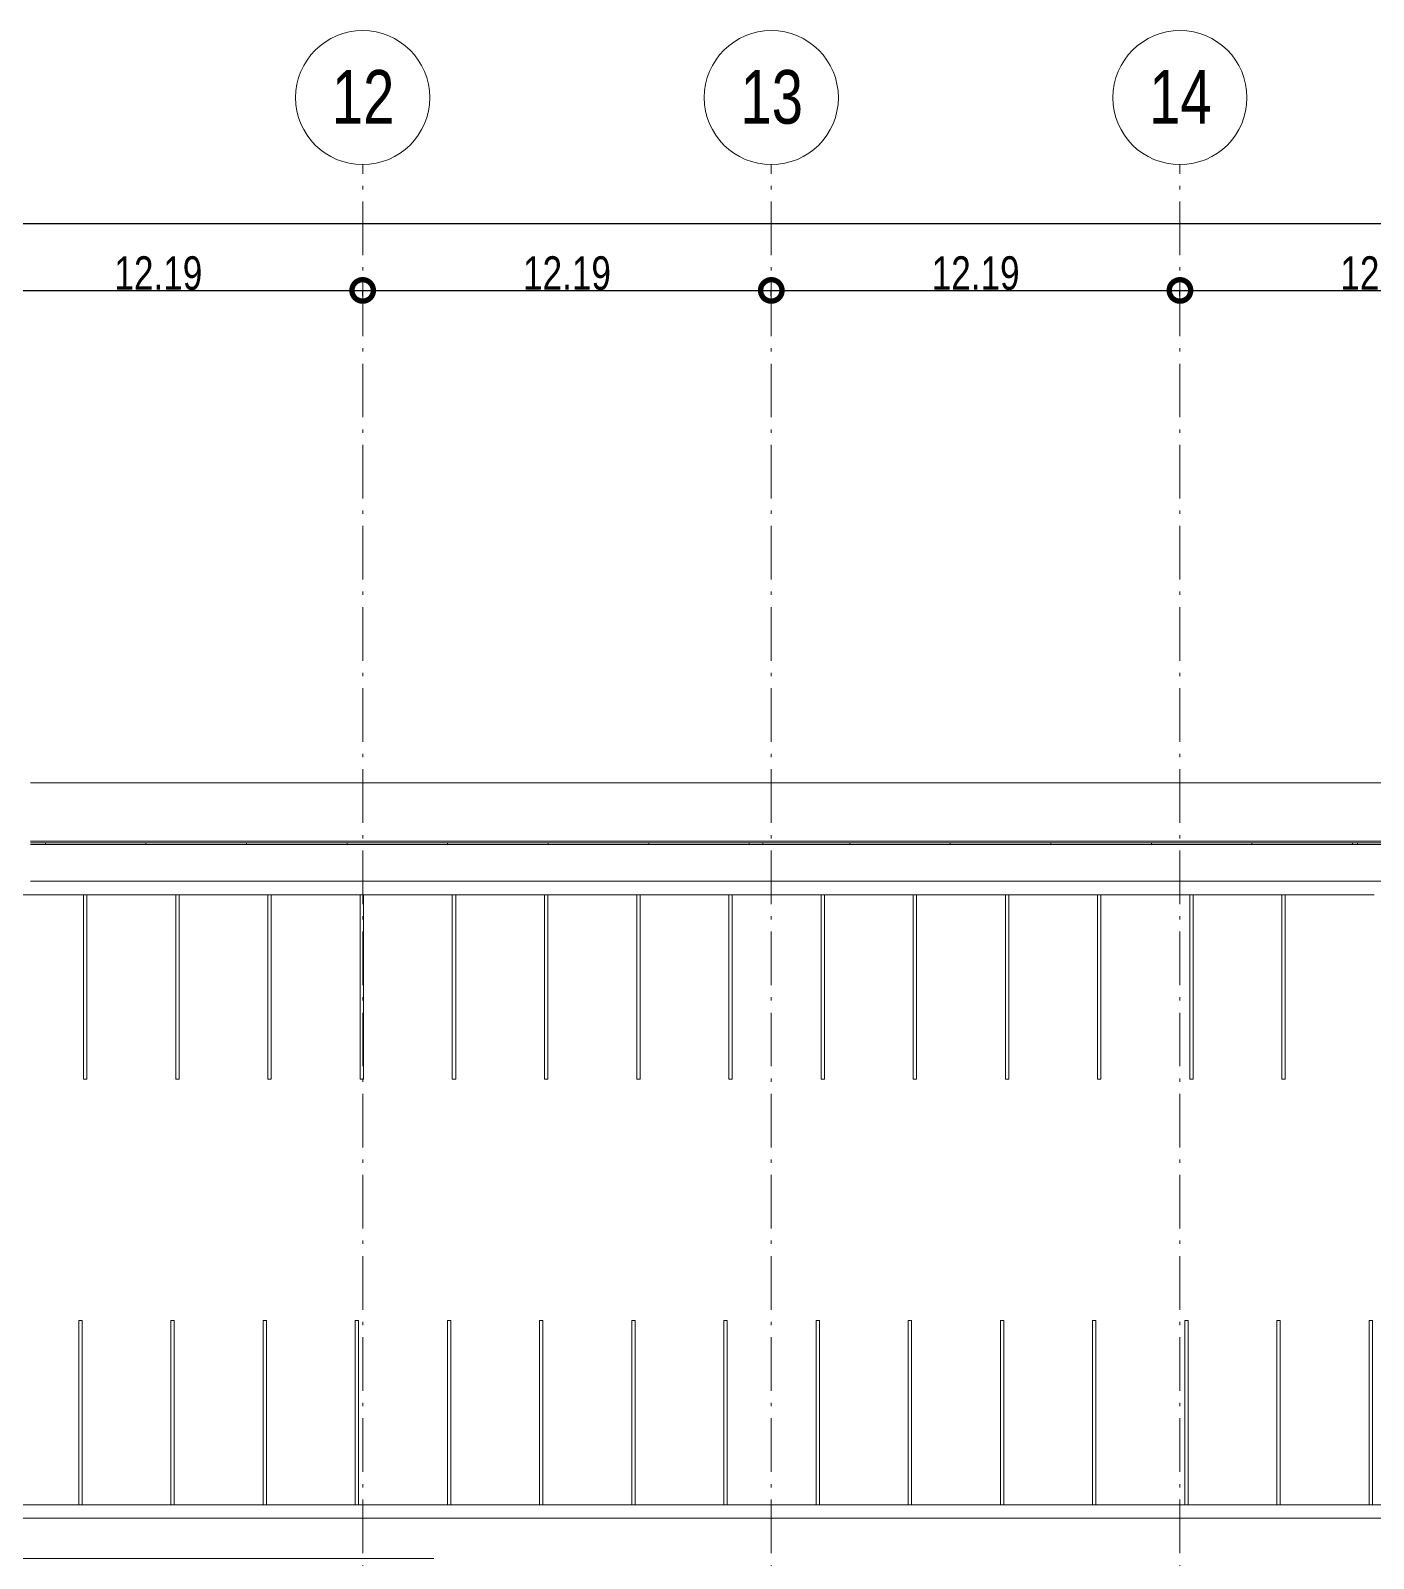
# Model space of a CAD drawing. Header units: metres. Extents: x -55 to 260, y -121 to 64.
# Drawn here: x 112.01 to 152.08, y 18.74 to 64.32 of the extents above; entities that cross this region are included whole.
import ezdxf

# ---------------------------------------------------------------- set-up
doc = ezdxf.new("R2010")
doc.units = ezdxf.units.M
doc.linetypes.add('01_Grid', pattern=[2.32, 1.6, -0.36, 0, -0.36])
for name, color, linetype, lineweight in [('0-1', 7, 'Continuous', 5), ('03EJES-1', 1, '01_Grid', 5), ('04NOEJE', 2, 'Continuous', 18), ('04NOEJE-1', 2, 'Continuous', 5), ('31COTAS', 1, 'Continuous', 5), ('45ESTAC-1', 253, 'Continuous', 5), ('55BARANDAL-1', 253, 'Continuous', 5), ('70LINEA-1', 254, 'Continuous', 5)]:
    doc.layers.add(name, color=color, linetype=linetype, lineweight=lineweight)
doc.styles.add('Arial', font='arial.ttf', dxfattribs={"width": 0.75, "height": 1.6})
doc.styles.add('Arial_1', font='arial.ttf', dxfattribs={"width": 0.75, "height": 1})
doc.dimstyles.new('Standard__0_00_', dxfattribs={"dimscale": 0.3048, "dimtxt": 1.020259, "dimasz": 4.199475, "dimexe": 0, "dimexo": 1.312336, "dimgap": 0, "dimtad": 1, "dimrnd": 0.01, "dimzin": 0, "dimdsep": 46, "dimtxsty": 'Arial_1', "dimblk1": 'DOTSMALL', "dimblk2": 'DOTSMALL', "dimsah": 1, "dimcen": 0.09, "dimazin": 0, "dimtfac": 1, "dimtdec": 4, "dimtix": 1, "dimtmove": 0, "dimatfit": 3, "dimfxl": 1, "dimtvp": 1, "dimtolj": 1, "dimtzin": 0, "dimarcsym": 2})

# ---------------------------------------------------------------- blocks, each defined once
blk = doc.blocks.new('Parking Lot - Single - Single-V64-A1 _ A700')
at = {"layer": '70LINEA-1'}
for p, q in [((149.445, 38.54), (149.345, 38.54)), ((149.345, 38.54), (149.345, 33.04)), ((152.095, 38.54), (149.445, 38.54)), ((149.445, 33.04), (149.445, 38.54)), ((149.445, 38.54), (149.445, 33.04)), ((149.445, 38.54), (149.445, 38.54)), ((149.345, 33.04), (149.445, 33.04)), ((149.445, 33.04), (149.345, 33.04)), ((149.345, 33.04), (149.345, 33.04)), ((149.445, 33.04), (149.445, 33.04))]:
    blk.add_line(p, q, dxfattribs=at)
blk = doc.blocks.new('Parking Lot - Single - Single-V65-A1 _ A700')
at = {"layer": '70LINEA-1'}
for p, q in [((141.195, 38.54), (141.095, 38.54)), ((141.095, 38.54), (141.095, 33.04)), ((143.845, 38.54), (141.195, 38.54)), ((141.195, 33.04), (141.195, 38.54)), ((141.195, 38.54), (141.196, 33.04)), ((141.195, 38.54), (141.195, 38.54)), ((141.095, 33.04), (141.195, 33.04)), ((141.096, 33.04), (141.095, 33.04)), ((141.196, 33.04), (141.096, 33.04)), ((141.195, 33.04), (141.196, 33.04))]:
    blk.add_line(p, q, dxfattribs=at)
blk = doc.blocks.new('Parking Lot - Single - Single-V66-A1 _ A700')
at = {"layer": '70LINEA-1'}
for p, q in [((138.445, 38.54), (138.345, 38.54)), ((138.345, 38.54), (138.345, 33.04)), ((141.095, 38.54), (138.445, 38.54)), ((138.445, 33.04), (138.445, 38.54)), ((138.445, 38.54), (138.445, 33.04)), ((138.445, 38.54), (138.445, 38.54)), ((138.345, 33.04), (138.445, 33.04)), ((138.445, 33.04), (138.345, 33.04)), ((138.345, 33.04), (138.345, 33.04)), ((138.445, 33.04), (138.445, 33.04))]:
    blk.add_line(p, q, dxfattribs=at)
blk = doc.blocks.new('Parking Lot - Single - Single-V67-A1 _ A700')
at = {"layer": '70LINEA-1'}
for p, q in [((124.695, 38.54), (124.595, 38.54)), ((124.595, 38.54), (124.595, 33.04)), ((127.345, 38.54), (124.695, 38.54)), ((124.695, 33.04), (124.695, 38.54)), ((124.695, 38.54), (124.695, 34.831)), ((124.695, 38.54), (124.695, 38.54)), ((124.595, 33.04), (124.695, 33.04)), ((124.595, 33.04), (124.595, 33.04)), ((124.695, 33.04), (124.695, 33.04))]:
    blk.add_line(p, q, dxfattribs=at)
blk = doc.blocks.new('Parking Lot - Single - Single-V68-A1 _ A700')
at = {"layer": '70LINEA-1'}
for p, q in [((121.945, 38.54), (121.845, 38.54)), ((121.845, 38.54), (121.845, 33.04)), ((124.595, 38.54), (121.945, 38.54)), ((121.945, 33.04), (121.945, 38.54)), ((121.945, 38.54), (121.945, 37.086)), ((121.945, 38.54), (121.945, 38.54)), ((121.845, 33.04), (121.945, 33.04)), ((121.846, 33.04), (121.845, 33.04)), ((121.945, 33.04), (121.946, 33.04))]:
    blk.add_line(p, q, dxfattribs=at)
blk = doc.blocks.new('Parking Lot - Single - Single-V69-A1 _ A700')
at = {"layer": '70LINEA-1'}
for p, q in [((119.195, 38.54), (119.095, 38.54)), ((119.095, 38.54), (119.095, 33.041)), ((121.845, 38.54), (119.195, 38.54)), ((119.195, 33.041), (119.195, 38.54)), ((119.195, 38.54), (119.195, 33.041)), ((119.195, 38.54), (119.195, 38.54)), ((119.095, 33.041), (119.195, 33.041)), ((119.195, 33.041), (119.095, 33.041)), ((119.095, 33.041), (119.095, 33.041)), ((119.195, 33.041), (119.195, 33.041))]:
    blk.add_line(p, q, dxfattribs=at)
blk = doc.blocks.new('Parking Lot - Single - Single-V70-A1 _ A700')
at = {"layer": '70LINEA-1'}
for p, q in [((110.945, 38.54), (110.845, 38.54)), ((110.845, 38.54), (110.845, 33.041)), ((113.595, 38.54), (110.945, 38.54)), ((110.945, 33.041), (110.945, 38.54)), ((110.945, 38.54), (110.946, 33.041)), ((110.945, 38.54), (110.945, 38.54)), ((110.845, 33.041), (110.945, 33.041)), ((110.846, 33.041), (110.845, 33.041)), ((110.946, 33.041), (110.846, 33.041)), ((110.945, 33.041), (110.946, 33.041))]:
    blk.add_line(p, q, dxfattribs=at)
blk = doc.blocks.new('Parking Lot - Single - Single-V218-A1 _ A700')
at = {"layer": '70LINEA-1'}
for p, q in [((110.697, 25.84), (110.697, 20.34)), ((110.797, 25.84), (110.697, 25.84)), ((110.797, 20.34), (110.797, 25.84)), ((107.997, 20.34), (110.747, 20.34)), ((110.697, 20.34), (110.797, 20.34)), ((110.797, 20.34), (110.697, 20.34)), ((110.697, 20.34), (110.697, 20.34)), ((110.797, 20.34), (110.797, 20.34))]:
    blk.add_line(p, q, dxfattribs=at)
blk = doc.blocks.new('Parking Lot - Single - Single-V219-A1 _ A700')
at = {"layer": '70LINEA-1'}
for p, q in [((132.697, 25.84), (132.697, 20.34)), ((132.797, 25.84), (132.697, 25.84)), ((132.797, 20.34), (132.797, 25.84)), ((129.997, 20.34), (132.747, 20.34)), ((132.697, 20.34), (132.797, 20.34)), ((132.797, 20.34), (132.697, 20.34)), ((132.697, 20.34), (132.697, 20.34)), ((132.797, 20.34), (132.797, 20.34))]:
    blk.add_line(p, q, dxfattribs=at)
blk = doc.blocks.new('Parking Lot - Single - Single-V220-A1 _ A700')
at = {"layer": '70LINEA-1'}
for p, q in [((140.947, 25.84), (140.947, 20.34)), ((141.047, 25.84), (140.947, 25.84)), ((141.047, 20.34), (141.047, 25.84)), ((138.247, 20.34), (140.997, 20.34)), ((140.947, 20.34), (141.047, 20.34)), ((141.047, 20.34), (140.947, 20.34)), ((140.947, 20.34), (140.947, 20.34)), ((141.047, 20.34), (141.047, 20.34))]:
    blk.add_line(p, q, dxfattribs=at)
blk = doc.blocks.new('Parking Lot - Single - Single-V221-A1 _ A700')
at = {"layer": '70LINEA-1'}
for p, q in [((151.947, 25.84), (151.947, 20.34)), ((152.047, 25.84), (151.947, 25.84)), ((152.047, 20.34), (152.047, 25.84)), ((149.247, 20.34), (151.997, 20.34)), ((151.947, 20.34), (152.047, 20.34)), ((152.047, 20.34), (151.947, 20.34)), ((151.947, 20.34), (151.947, 20.34)), ((152.047, 20.34), (152.047, 20.34))]:
    blk.add_line(p, q, dxfattribs=at)
blk = doc.blocks.new('Railing - Railing-7533586-A1 _ A700')
at = {"layer": '55BARANDAL-1'}
for p, q in [((112.011, 40.09), (112.453, 40.09)), ((112.453, 40.04), (112.011, 40.04)), ((112.453, 40.09), (112.453, 40.04)), ((112.453, 40.04), (112.453, 40.09)), ((112.453, 40.09), (115.453, 40.09)), ((115.453, 40.04), (112.453, 40.04)), ((115.453, 40.09), (115.453, 40.04)), ((115.453, 40.04), (115.453, 40.09)), ((115.453, 40.09), (118.453, 40.09)), ((118.453, 40.04), (115.453, 40.04)), ((118.453, 40.09), (118.453, 40.04)), ((118.453, 40.04), (118.453, 40.09)), ((118.453, 40.09), (121.453, 40.09)), ((121.453, 40.04), (118.453, 40.04)), ((121.453, 40.09), (121.453, 40.04)), ((121.453, 40.04), (121.453, 40.09)), ((121.453, 40.09), (124.453, 40.09)), ((124.453, 40.04), (121.453, 40.04)), ((124.453, 40.09), (124.453, 40.04)), ((124.453, 40.04), (124.453, 40.09)), ((124.453, 40.09), (127.453, 40.09)), ((127.453, 40.04), (124.453, 40.04)), ((127.453, 40.09), (127.453, 40.04)), ((127.453, 40.04), (127.453, 40.09)), ((127.453, 40.09), (130.453, 40.09)), ((130.453, 40.04), (127.453, 40.04)), ((130.453, 40.09), (130.453, 40.04)), ((130.453, 40.04), (130.453, 40.09)), ((130.453, 40.09), (133.453, 40.09)), ((133.453, 40.04), (130.453, 40.04)), ((133.453, 40.09), (133.453, 40.04)), ((133.453, 40.04), (133.453, 40.09)), ((133.453, 40.09), (133.861, 40.09)), ((133.861, 40.04), (133.453, 40.04)), ((133.861, 40.04), (133.861, 40.09)), ((133.861, 40.09), (136.453, 40.09)), ((136.453, 40.04), (133.861, 40.04)), ((136.453, 40.09), (136.453, 40.04)), ((136.453, 40.04), (136.453, 40.09)), ((136.453, 40.09), (139.453, 40.09)), ((139.453, 40.04), (136.453, 40.04)), ((139.453, 40.09), (139.453, 40.04)), ((139.453, 40.04), (139.453, 40.09)), ((139.453, 40.09), (142.453, 40.09)), ((142.453, 40.04), (139.453, 40.04)), ((142.453, 40.09), (142.453, 40.04)), ((142.453, 40.04), (142.453, 40.09)), ((142.453, 40.09), (145.453, 40.09)), ((145.453, 40.04), (142.453, 40.04)), ((145.453, 40.09), (145.453, 40.04)), ((145.453, 40.04), (145.453, 40.09)), ((145.453, 40.09), (148.453, 40.09)), ((148.453, 40.04), (145.453, 40.04)), ((148.453, 40.09), (148.453, 40.04)), ((148.453, 40.04), (148.453, 40.09)), ((148.453, 40.09), (151.453, 40.09)), ((151.453, 40.04), (148.453, 40.04)), ((151.453, 40.09), (151.453, 40.04)), ((151.453, 40.04), (151.453, 40.09)), ((151.453, 40.09), (151.601, 40.09)), ((151.601, 40.04), (151.453, 40.04)), ((151.601, 40.04), (151.601, 40.09)), ((151.601, 40.09), (154.453, 40.09)), ((154.453, 40.04), (151.601, 40.04))]:
    blk.add_line(p, q, dxfattribs=at)
blk = doc.blocks.new('22011_AR_rvt-1-A1 _ A700')
at = {"layer": '70LINEA-1'}
for p, q in [((133.861, 38.94), (112.011, 38.94)), ((151.601, 38.94), (133.861, 38.94)), ((173.551, 38.94), (151.601, 38.94)), ((110.945, 38.54), (113.595, 38.54)), ((113.695, 38.54), (116.345, 38.54)), ((116.445, 38.54), (119.095, 38.54)), ((119.195, 38.54), (120.172, 38.54)), ((120.172, 38.54), (121.845, 38.54)), ((121.945, 38.54), (124.595, 38.54)), ((124.695, 38.54), (127.345, 38.54)), ((127.445, 38.54), (130.095, 38.54)), ((130.195, 38.54), (132.845, 38.54)), ((132.945, 38.54), (135.595, 38.54)), ((135.695, 38.54), (138.345, 38.54)), ((138.445, 38.54), (140.172, 38.54)), ((140.172, 38.54), (141.095, 38.54)), ((141.195, 38.54), (143.845, 38.54)), ((143.945, 38.54), (146.595, 38.54)), ((146.695, 38.54), (149.345, 38.54)), ((149.445, 38.54), (150.172, 38.54)), ((150.172, 38.54), (152.095, 38.54)), ((120.172, 20.34), (110.172, 20.34)), ((130.172, 20.34), (120.172, 20.34)), ((140.172, 20.34), (130.172, 20.34)), ((150.172, 20.34), (140.172, 20.34)), ((160.172, 20.34), (150.172, 20.34)), ((90.276, 19.94), (168.195, 19.94))]:
    blk.add_line(p, q, dxfattribs=at)
at = {"layer": '45ESTAC-1'}
for name, p in [('Parking Lot - Single - Single-V70-A1 _ A700', (0, 0)), ('Parking Lot - Single - Single-V69-A1 _ A700', (-5.5, 0)), ('Parking Lot - Single - Single-V69-A1 _ A700', (-2.75, 0)), ('Parking Lot - Single - Single-V69-A1 _ A700', (0, 0)), ('Parking Lot - Single - Single-V68-A1 _ A700', (0, 0)), ('Parking Lot - Single - Single-V67-A1 _ A700', (0, 0)), ('Parking Lot - Single - Single-V66-A1 _ A700', (-11, 0)), ('Parking Lot - Single - Single-V66-A1 _ A700', (-8.25, 0)), ('Parking Lot - Single - Single-V66-A1 _ A700', (-5.5, 0)), ('Parking Lot - Single - Single-V66-A1 _ A700', (-2.75, 0)), ('Parking Lot - Single - Single-V66-A1 _ A700', (0, 0)), ('Parking Lot - Single - Single-V65-A1 _ A700', (0, 0)), ('Parking Lot - Single - Single-V64-A1 _ A700', (-5.5, 0)), ('Parking Lot - Single - Single-V64-A1 _ A700', (-2.75, 0)), ('Parking Lot - Single - Single-V64-A1 _ A700', (0, 0)), ('Parking Lot - Single - Single-V218-A1 _ A700', (2.75, 0)), ('Parking Lot - Single - Single-V218-A1 _ A700', (5.5, 0)), ('Parking Lot - Single - Single-V218-A1 _ A700', (8.25, 0)), ('Parking Lot - Single - Single-V218-A1 _ A700', (11, 0)), ('Parking Lot - Single - Single-V218-A1 _ A700', (13.75, 0)), ('Parking Lot - Single - Single-V218-A1 _ A700', (16.5, 0)), ('Parking Lot - Single - Single-V218-A1 _ A700', (19.25, 0)), ('Parking Lot - Single - Single-V219-A1 _ A700', (0, 0)), ('Parking Lot - Single - Single-V219-A1 _ A700', (2.75, 0)), ('Parking Lot - Single - Single-V219-A1 _ A700', (5.5, 0)), ('Parking Lot - Single - Single-V220-A1 _ A700', (0, 0)), ('Parking Lot - Single - Single-V220-A1 _ A700', (2.75, 0)), ('Parking Lot - Single - Single-V220-A1 _ A700', (5.5, 0)), ('Parking Lot - Single - Single-V220-A1 _ A700', (8.25, 0)), ('Parking Lot - Single - Single-V221-A1 _ A700', (0, 0)), ('Parking Lot - Single - Single-V221-A1 _ A700', (2.75, 0))]:
    blk.add_blockref(name, p, dxfattribs=at)
at = {"layer": '55BARANDAL-1'}
blk.add_blockref('Railing - Railing-7533586-A1 _ A700', (0, 0), dxfattribs=at)
blk = doc.blocks.new('Parking Lot - Single - Single-V469-A1 _ A700')
at = {"layer": '70LINEA-1'}
for p, q in [((149.445, 38.54), (149.345, 38.54)), ((149.345, 38.54), (149.345, 33.04)), ((152.095, 38.54), (149.445, 38.54)), ((149.445, 33.04), (149.445, 38.54)), ((149.445, 38.54), (149.445, 33.04)), ((149.445, 38.54), (149.445, 38.54)), ((149.345, 33.04), (149.445, 33.04)), ((149.445, 33.04), (149.345, 33.04)), ((149.345, 33.04), (149.345, 33.04)), ((149.445, 33.04), (149.445, 33.04))]:
    blk.add_line(p, q, dxfattribs=at)
blk = doc.blocks.new('Parking Lot - Single - Single-V470-A1 _ A700')
at = {"layer": '70LINEA-1'}
for p, q in [((141.195, 38.54), (141.095, 38.54)), ((141.095, 38.54), (141.095, 33.04)), ((143.845, 38.54), (141.195, 38.54)), ((141.195, 33.04), (141.195, 38.54)), ((141.195, 38.54), (141.196, 33.04)), ((141.195, 38.54), (141.195, 38.54)), ((141.095, 33.04), (141.195, 33.04)), ((141.096, 33.04), (141.095, 33.04)), ((141.196, 33.04), (141.096, 33.04)), ((141.195, 33.04), (141.196, 33.04))]:
    blk.add_line(p, q, dxfattribs=at)
blk = doc.blocks.new('Parking Lot - Single - Single-V471-A1 _ A700')
at = {"layer": '70LINEA-1'}
for p, q in [((138.445, 38.54), (138.345, 38.54)), ((138.345, 38.54), (138.345, 33.04)), ((141.095, 38.54), (138.445, 38.54)), ((138.445, 33.04), (138.445, 38.54)), ((138.445, 38.54), (138.445, 33.04)), ((138.445, 38.54), (138.445, 38.54)), ((138.345, 33.04), (138.445, 33.04)), ((138.445, 33.04), (138.345, 33.04)), ((138.345, 33.04), (138.345, 33.04)), ((138.445, 33.04), (138.445, 33.04))]:
    blk.add_line(p, q, dxfattribs=at)
blk = doc.blocks.new('Parking Lot - Single - Single-V472-A1 _ A700')
at = {"layer": '70LINEA-1'}
for p, q in [((124.695, 38.54), (124.595, 38.54)), ((124.595, 38.54), (124.595, 33.04)), ((127.345, 38.54), (124.695, 38.54)), ((124.695, 33.04), (124.695, 38.54)), ((124.695, 38.54), (124.695, 34.831)), ((124.695, 38.54), (124.695, 38.54)), ((124.595, 33.04), (124.695, 33.04)), ((124.595, 33.04), (124.595, 33.04)), ((124.695, 33.04), (124.695, 33.04))]:
    blk.add_line(p, q, dxfattribs=at)
blk = doc.blocks.new('Parking Lot - Single - Single-V473-A1 _ A700')
at = {"layer": '70LINEA-1'}
for p, q in [((121.945, 38.54), (121.845, 38.54)), ((121.845, 38.54), (121.845, 33.04)), ((124.595, 38.54), (121.945, 38.54)), ((121.945, 33.04), (121.945, 38.54)), ((121.945, 38.54), (121.945, 37.086)), ((121.945, 38.54), (121.945, 38.54)), ((121.845, 33.04), (121.945, 33.04)), ((121.846, 33.04), (121.845, 33.04)), ((121.945, 33.04), (121.946, 33.04))]:
    blk.add_line(p, q, dxfattribs=at)
blk = doc.blocks.new('Parking Lot - Single - Single-V474-A1 _ A700')
at = {"layer": '70LINEA-1'}
for p, q in [((119.195, 38.54), (119.095, 38.54)), ((119.095, 38.54), (119.095, 33.041)), ((121.845, 38.54), (119.195, 38.54)), ((119.195, 33.041), (119.195, 38.54)), ((119.195, 38.54), (119.195, 33.041)), ((119.195, 38.54), (119.195, 38.54)), ((119.095, 33.041), (119.195, 33.041)), ((119.195, 33.041), (119.095, 33.041)), ((119.095, 33.041), (119.095, 33.041)), ((119.195, 33.041), (119.195, 33.041))]:
    blk.add_line(p, q, dxfattribs=at)
blk = doc.blocks.new('Parking Lot - Single - Single-V475-A1 _ A700')
at = {"layer": '70LINEA-1'}
for p, q in [((110.945, 38.54), (110.845, 38.54)), ((110.845, 38.54), (110.845, 33.041)), ((113.595, 38.54), (110.945, 38.54)), ((110.945, 33.041), (110.945, 38.54)), ((110.945, 38.54), (110.946, 33.041)), ((110.945, 38.54), (110.945, 38.54)), ((110.845, 33.041), (110.945, 33.041)), ((110.846, 33.041), (110.845, 33.041)), ((110.946, 33.041), (110.846, 33.041)), ((110.945, 33.041), (110.946, 33.041))]:
    blk.add_line(p, q, dxfattribs=at)
blk = doc.blocks.new('22011_AR_rvt-2-A1 _ A700')
at = {"layer": '70LINEA-1'}
for p, q in [((112.011, 41.876), (133.861, 41.876)), ((133.861, 41.876), (151.601, 41.876)), ((151.601, 41.876), (173.551, 41.876)), ((133.861, 40.141), (112.011, 40.141)), ((151.601, 40.141), (133.861, 40.141)), ((173.551, 40.141), (151.601, 40.141)), ((133.861, 38.94), (112.011, 38.94)), ((151.601, 38.94), (133.861, 38.94)), ((173.551, 38.94), (151.601, 38.94)), ((110.945, 38.54), (113.595, 38.54)), ((113.695, 38.54), (116.345, 38.54)), ((116.445, 38.54), (119.095, 38.54)), ((119.195, 38.54), (120.172, 38.54)), ((120.172, 38.54), (121.845, 38.54)), ((121.945, 38.54), (124.595, 38.54)), ((124.695, 38.54), (127.345, 38.54)), ((127.445, 38.54), (130.095, 38.54)), ((130.195, 38.54), (132.845, 38.54)), ((132.945, 38.54), (135.595, 38.54)), ((135.695, 38.54), (138.345, 38.54)), ((138.445, 38.54), (140.172, 38.54)), ((140.172, 38.54), (141.095, 38.54)), ((141.195, 38.54), (143.845, 38.54)), ((143.945, 38.54), (146.595, 38.54)), ((146.695, 38.54), (149.345, 38.54)), ((149.445, 38.54), (150.172, 38.54)), ((150.172, 38.54), (152.095, 38.54)), ((120.172, 20.34), (110.172, 20.34)), ((130.172, 20.34), (120.172, 20.34)), ((140.172, 20.34), (130.172, 20.34)), ((150.172, 20.34), (140.172, 20.34)), ((160.172, 20.34), (150.172, 20.34)), ((90.276, 19.94), (168.195, 19.94)), ((124.041, 18.74), (96.709, 18.74))]:
    blk.add_line(p, q, dxfattribs=at)
at = {"layer": '45ESTAC-1'}
for name, p in [('Parking Lot - Single - Single-V475-A1 _ A700', (0, 0)), ('Parking Lot - Single - Single-V474-A1 _ A700', (-5.5, 0)), ('Parking Lot - Single - Single-V474-A1 _ A700', (-2.75, 0)), ('Parking Lot - Single - Single-V474-A1 _ A700', (0, 0)), ('Parking Lot - Single - Single-V473-A1 _ A700', (0, 0)), ('Parking Lot - Single - Single-V472-A1 _ A700', (0, 0)), ('Parking Lot - Single - Single-V471-A1 _ A700', (-11, 0)), ('Parking Lot - Single - Single-V471-A1 _ A700', (-8.25, 0)), ('Parking Lot - Single - Single-V471-A1 _ A700', (-5.5, 0)), ('Parking Lot - Single - Single-V471-A1 _ A700', (-2.75, 0)), ('Parking Lot - Single - Single-V471-A1 _ A700', (0, 0)), ('Parking Lot - Single - Single-V470-A1 _ A700', (0, 0)), ('Parking Lot - Single - Single-V469-A1 _ A700', (-5.5, 0)), ('Parking Lot - Single - Single-V469-A1 _ A700', (-2.75, 0)), ('Parking Lot - Single - Single-V469-A1 _ A700', (0, 0)), ('Parking Lot - Single - Single-V218-A1 _ A700', (2.75, 0)), ('Parking Lot - Single - Single-V218-A1 _ A700', (5.5, 0)), ('Parking Lot - Single - Single-V218-A1 _ A700', (8.25, 0)), ('Parking Lot - Single - Single-V218-A1 _ A700', (11, 0)), ('Parking Lot - Single - Single-V218-A1 _ A700', (13.75, 0)), ('Parking Lot - Single - Single-V218-A1 _ A700', (16.5, 0)), ('Parking Lot - Single - Single-V218-A1 _ A700', (19.25, 0)), ('Parking Lot - Single - Single-V219-A1 _ A700', (0, 0)), ('Parking Lot - Single - Single-V219-A1 _ A700', (2.75, 0)), ('Parking Lot - Single - Single-V219-A1 _ A700', (5.5, 0)), ('Parking Lot - Single - Single-V220-A1 _ A700', (0, 0)), ('Parking Lot - Single - Single-V220-A1 _ A700', (2.75, 0)), ('Parking Lot - Single - Single-V220-A1 _ A700', (5.5, 0)), ('Parking Lot - Single - Single-V220-A1 _ A700', (8.25, 0)), ('Parking Lot - Single - Single-V221-A1 _ A700', (0, 0)), ('Parking Lot - Single - Single-V221-A1 _ A700', (2.75, 0))]:
    blk.add_blockref(name, p, dxfattribs=at)
at = {"layer": '55BARANDAL-1'}
blk.add_blockref('Railing - Railing-7533586-A1 _ A700', (0, 0), dxfattribs=at)
blk = doc.blocks.new('Grid - Standard-4449989-A1 _ A700')
at = {"layer": '04NOEJE'}
blk.add_circle((0, 0), 0.005, dxfattribs=at)
blk = doc.blocks.new('_DotSmall')
at = {"color": 0, "linetype": 'ByBlock', "const_width": 0.5}
blk.add_lwpolyline([(-0.0625, 0, 1), (0.0625, 0, 1)], format="xyb", close=True, dxfattribs=at)
blk = doc.blocks.new('DIMBLOCK11-A1 _ A700')
at = {"layer": '31COTAS', "color": 0, "lineweight": -2, "transparency": 16777216}
for p, q in [((109.728, 56.391), (109.728, 56.565)), ((109.728, 56.565), (121.92, 56.565)), ((121.92, 56.391), (121.92, 56.565))]:
    blk.add_line(p, q, dxfattribs=at)
at = {"layer": 'Defpoints', "color": 0, "transparency": 16777216}
for p in [(109.728, 56.791), (121.92, 56.791), (121.92, 56.565)]:
    blk.add_point(p, dxfattribs=at)
at = {"layer": '31COTAS', "color": 0, "lineweight": -2, "transparency": 16777216, "xscale": 1.28, "yscale": 1.28, "zscale": 1.28, "rotation": 180}
blk.add_blockref('_DotSmall', (109.728, 56.565), dxfattribs=at)
at = {"layer": '31COTAS', "color": 0, "lineweight": -2, "transparency": 16777216, "xscale": 1.28, "yscale": 1.28, "zscale": 1.28}
blk.add_blockref('_DotSmall', (121.92, 56.565), dxfattribs=at)
at = {"layer": '31COTAS', "color": 0, "transparency": 16777216, "insert": (115.824, 57.076), "char_height": 1, "width": 3.05136, "attachment_point": 5, "style": 'Arial_1'}
blk.add_mtext('\\A1;12.19', dxfattribs=at)
blk = doc.blocks.new('DIMBLOCK12-A1 _ A700')
at = {"layer": '31COTAS', "color": 0, "lineweight": -2, "transparency": 16777216}
for p, q in [((121.92, 56.391), (121.92, 56.565)), ((121.92, 56.565), (134.112, 56.565)), ((134.112, 56.391), (134.112, 56.565))]:
    blk.add_line(p, q, dxfattribs=at)
at = {"layer": 'Defpoints', "color": 0, "transparency": 16777216}
for p in [(121.92, 56.791), (134.112, 56.791), (134.112, 56.565)]:
    blk.add_point(p, dxfattribs=at)
at = {"layer": '31COTAS', "color": 0, "lineweight": -2, "transparency": 16777216, "xscale": 1.28, "yscale": 1.28, "zscale": 1.28, "rotation": 180}
blk.add_blockref('_DotSmall', (121.92, 56.565), dxfattribs=at)
at = {"layer": '31COTAS', "color": 0, "lineweight": -2, "transparency": 16777216, "xscale": 1.28, "yscale": 1.28, "zscale": 1.28}
blk.add_blockref('_DotSmall', (134.112, 56.565), dxfattribs=at)
at = {"layer": '31COTAS', "color": 0, "transparency": 16777216, "insert": (128.016, 57.076), "char_height": 1, "width": 3.05136, "attachment_point": 5, "style": 'Arial_1'}
blk.add_mtext('\\A1;12.19', dxfattribs=at)
blk = doc.blocks.new('DIMBLOCK13-A1 _ A700')
at = {"layer": '31COTAS', "color": 0, "lineweight": -2, "transparency": 16777216}
for p, q in [((134.112, 56.391), (134.112, 56.565)), ((134.112, 56.565), (146.304, 56.565)), ((146.304, 56.391), (146.304, 56.565))]:
    blk.add_line(p, q, dxfattribs=at)
at = {"layer": 'Defpoints', "color": 0, "transparency": 16777216}
for p in [(134.112, 56.791), (146.304, 56.791), (146.304, 56.565)]:
    blk.add_point(p, dxfattribs=at)
at = {"layer": '31COTAS', "color": 0, "lineweight": -2, "transparency": 16777216, "xscale": 1.28, "yscale": 1.28, "zscale": 1.28, "rotation": 180}
blk.add_blockref('_DotSmall', (134.112, 56.565), dxfattribs=at)
at = {"layer": '31COTAS', "color": 0, "lineweight": -2, "transparency": 16777216, "xscale": 1.28, "yscale": 1.28, "zscale": 1.28}
blk.add_blockref('_DotSmall', (146.304, 56.565), dxfattribs=at)
at = {"layer": '31COTAS', "color": 0, "transparency": 16777216, "insert": (140.208, 57.076), "char_height": 1, "width": 3.05136, "attachment_point": 5, "style": 'Arial_1'}
blk.add_mtext('\\A1;12.19', dxfattribs=at)
blk = doc.blocks.new('DIMBLOCK14-A1 _ A700')
at = {"layer": '31COTAS', "color": 0, "lineweight": -2, "transparency": 16777216}
for p, q in [((146.304, 56.391), (146.304, 56.565)), ((146.304, 56.565), (158.496, 56.565)), ((158.496, 56.391), (158.496, 56.565))]:
    blk.add_line(p, q, dxfattribs=at)
at = {"layer": 'Defpoints', "color": 0, "transparency": 16777216}
for p in [(146.304, 56.791), (158.496, 56.791), (158.496, 56.565)]:
    blk.add_point(p, dxfattribs=at)
at = {"layer": '31COTAS', "color": 0, "lineweight": -2, "transparency": 16777216, "xscale": 1.28, "yscale": 1.28, "zscale": 1.28, "rotation": 180}
blk.add_blockref('_DotSmall', (146.304, 56.565), dxfattribs=at)
at = {"layer": '31COTAS', "color": 0, "lineweight": -2, "transparency": 16777216, "xscale": 1.28, "yscale": 1.28, "zscale": 1.28}
blk.add_blockref('_DotSmall', (158.496, 56.565), dxfattribs=at)
at = {"layer": '31COTAS', "color": 0, "transparency": 16777216, "insert": (152.4, 57.076), "char_height": 1, "width": 3.05136, "attachment_point": 5, "style": 'Arial_1'}
blk.add_mtext('\\A1;12.19', dxfattribs=at)
blk = doc.blocks.new('DIMBLOCK19-A1 _ A700')
at = {"layer": '31COTAS', "color": 0, "lineweight": -2, "transparency": 16777216}
for p, q in [((-12.192, 58.391), (-12.192, 58.565)), ((-12.192, 58.565), (195.072, 58.565)), ((195.072, 58.391), (195.072, 58.565))]:
    blk.add_line(p, q, dxfattribs=at)
at = {"layer": 'Defpoints', "color": 0, "transparency": 16777216}
for p in [(-12.192, 58.791), (195.072, 58.791), (195.072, 58.565)]:
    blk.add_point(p, dxfattribs=at)
at = {"layer": '31COTAS', "color": 0, "lineweight": -2, "transparency": 16777216, "xscale": 1.28, "yscale": 1.28, "zscale": 1.28, "rotation": 180}
blk.add_blockref('_DotSmall', (-12.192, 58.565), dxfattribs=at)
at = {"layer": '31COTAS', "color": 0, "lineweight": -2, "transparency": 16777216, "xscale": 1.28, "yscale": 1.28, "zscale": 1.28}
blk.add_blockref('_DotSmall', (195.072, 58.565), dxfattribs=at)
at = {"layer": '31COTAS', "color": 0, "transparency": 16777216, "insert": (91.44, 59.076), "char_height": 1, "width": 3.72944, "attachment_point": 5, "style": 'Arial_1'}
blk.add_mtext('\\A1;207.26', dxfattribs=at)

msp = doc.modelspace()

# ---------------------------------------------------------------- linework, layer by layer
at = {"layer": '03EJES-1'}
for p, q in [((121.92, -60.96), (121.92, 60.317)), ((134.112, -60.96), (134.112, 60.317)), ((146.304, -60.96), (146.304, 60.317))]:
    msp.add_line(p, q, dxfattribs=at)

# ---------------------------------------------------------------- block references
at = {"layer": '0-1'}
for name in ['22011_AR_rvt-2-A1 _ A700', '22011_AR_rvt-1-A1 _ A700']:
    msp.add_blockref(name, (0, 0), dxfattribs=at)
at = {"layer": '04NOEJE', "xscale": 399.9999999999997, "yscale": 399.9999999999997, "zscale": 399.9999999999997}
for p in [(121.92, 62.317), (134.112, 62.317), (146.304, 62.317)]:
    msp.add_blockref('Grid - Standard-4449989-A1 _ A700', p, dxfattribs=at)

# ---------------------------------------------------------------- texts
at = {"layer": '04NOEJE-1', "char_height": 1.6, "width": 2.26076, "attachment_point": 1, "style": 'Arial'}
for s, insert in [('12', (121.001, 63.139)), ('13', (133.193, 63.139)), ('14', (145.385, 63.139))]:
    msp.add_mtext(s, dxfattribs=dict(at, insert=insert))

# ---------------------------------------------------------------- dimensions: what is measured, and where the dimension line sits
at = {"layer": '31COTAS'}
for base, p1, p2, override, picture, middle in [((195.072, 58.565), (-12.192, 58.791), (195.072, 58.791), {"dimpost": '<>', "dimfxl": 207.264}, 'DIMBLOCK19-A1 _ A700', (91.44, 59.076)), ((121.92, 56.565), (109.728, 56.791), (121.92, 56.791), {"dimpost": '<>', "dimfxl": 12.192}, 'DIMBLOCK11-A1 _ A700', (115.824, 57.076)), ((134.112, 56.565), (121.92, 56.791), (134.112, 56.791), {"dimpost": '<>', "dimfxl": 12.192}, 'DIMBLOCK12-A1 _ A700', (128.016, 57.076)), ((146.304, 56.565), (134.112, 56.791), (146.304, 56.791), {"dimpost": '<>', "dimfxl": 12.192}, 'DIMBLOCK13-A1 _ A700', (140.208, 57.076)), ((158.496, 56.565), (146.304, 56.791), (158.496, 56.791), {"dimpost": '<>', "dimfxl": 12.192}, 'DIMBLOCK14-A1 _ A700', (152.4, 57.076))]:
    dim = msp.add_linear_dim(base=base, p1=p1, p2=p2, dimstyle='Standard__0_00_', override=override, dxfattribs=at)
    dim.commit()
    dim.dimension.update_dxf_attribs({"geometry": picture, "text_midpoint": middle})

doc.saveas('drawing.dxf')
